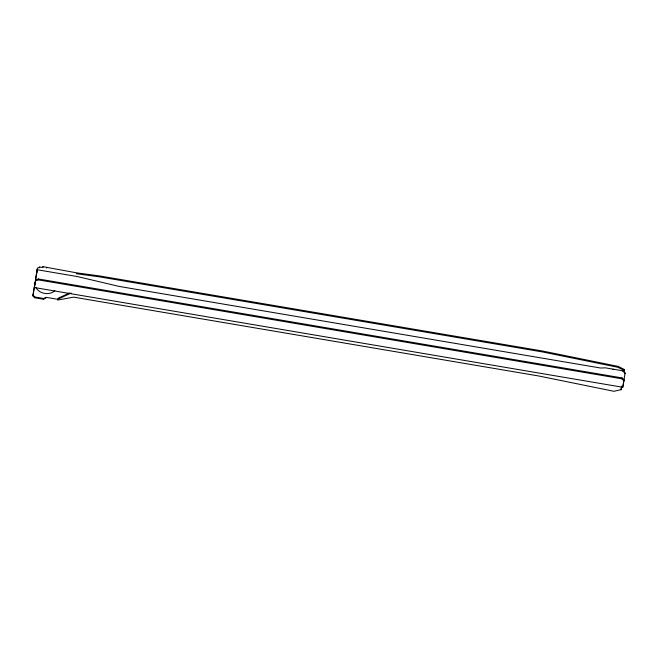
<?xml version="1.0" encoding="UTF-8"?>
<svg xmlns="http://www.w3.org/2000/svg" width="658" height="658" viewBox="0 0 658 658"><rect width="100%" height="100%" fill="white"/><g stroke="black" fill="none" stroke-linecap="round" stroke-linejoin="round"><path stroke-width="0.99" d="M34.389 287.521L35.705 280.069L38.328 278.959L622.007 377.898L624.088 379.806L622.772 387.266L34.389 287.53L34.487 286.987M37.202 270.38L37.292 269.764L77.299 276.541L119.139 286.419L600.565 368.019L605.434 367.855L623.044 370.841L625.1 373.045L622.772 387.258M45.821 298.058L43.568 299.25L34.644 297.737L32.9 295.861L35.104 282.488M32.9 295.861L37.432 268.242L39.686 267.041L41.799 267.403L43.115 266.696L76.517 272.823L99.613 275.949L543.006 351.109L618.265 366.424L624.426 369.541L624.278 370.446L617.837 367.271L542.834 352.005L99.465 276.853L76.369 273.728M35.705 280.069L35.557 280.966L38.18 279.864L621.859 378.802L623.94 380.702M38.18 279.864L38.328 278.959M621.859 378.802L622.007 377.898M621.621 386.156L621.012 389.923L621.58 386.756M37.432 268.242L35.557 279.634L35.688 278.877M36.371 274.97L37.284 269.796M39.546 267.798L39.686 267.041M34.644 297.737L34.775 296.988L33.032 295.113M42.984 267.452L43.115 266.696M46.504 268.045L46.644 267.296M43.568 299.25L43.708 298.493L45.953 297.301L57.698 299.291L71.179 293.024M622.912 371.597L623.044 370.841M623.94 372.255L624.426 369.541M624.968 373.802L625.1 373.045M54.82 290.737C49.366 295.664 39.603 294.011 35.951 287.678M57.846 298.395L69.526 292.958M620.313 389.816L613.996 391.304L538.762 375.989L73.737 297.161L57.559 300.048M34.775 296.988L43.708 298.493M612.845 369.368A5.955 4.573 10.1 0 1 614.391 369.467"/></g></svg>
